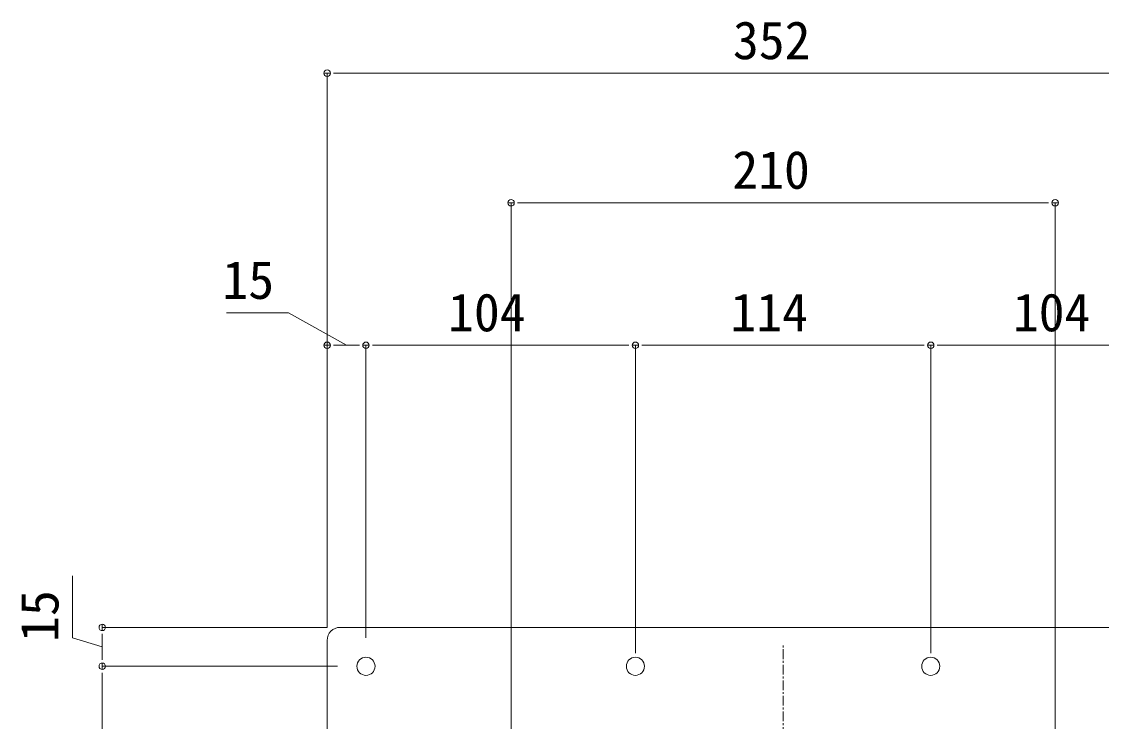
# Model space of a CAD drawing. Units: millimetres, scale not verified. Extents: x -1380 to 1380, y -955 to 955.
# Drawn here: x 13.4 to 430.3, y -362 to -92 of the extents above; entities that cross this region are included whole.
import ezdxf
from ezdxf.enums import TextEntityAlignment as Align

# ---------------------------------------------------------------- set-up
doc = ezdxf.new("R2010")
doc.units = ezdxf.units.MM
doc.header["$LTSCALE"] = 3
doc.linetypes.add('USER1', pattern=[2, 1.25, -0.25, 0.25, -0.25])
for name, color, linetype, lineweight in [('0-0_0', 7, 'Continuous', 15), ('0-3_L-1', 7, 'Continuous', 18), ('0-4_L-5', 2, 'USER1', 18), ('0-9_SUNPO', 7, 'Continuous', 18)]:
    doc.layers.add(name, color=color, linetype=linetype, lineweight=lineweight)
doc.styles.add('ＭＳ ゴシック', font='')
doc.styles.get('ＭＳ ゴシック').set_extended_font_data('MS Gothic')

msp = doc.modelspace()

# ---------------------------------------------------------------- linework, layer by layer
at = {"layer": '0-0_0'}
for p, q in [((130.128, -111.928), (132.628, -111.928)), ((133.878, -111.928), (136.378, -111.928)), ((201.128, -161.928), (203.628, -161.928)), ((204.878, -161.928), (207.378, -161.928)), ((409.878, -161.928), (407.378, -161.928)), ((413.628, -161.928), (411.128, -161.928)), ((130.128, -216.928), (132.628, -216.928)), ((133.878, -216.928), (136.378, -216.928)), ((143.878, -216.928), (141.378, -216.928)), ((147.628, -216.928), (145.128, -216.928)), ((145.128, -216.928), (147.628, -216.928)), ((148.878, -216.928), (151.378, -216.928)), ((247.878, -216.928), (245.378, -216.928)), ((251.628, -216.928), (249.128, -216.928)), ((249.128, -216.928), (251.628, -216.928)), ((252.878, -216.928), (255.378, -216.928)), ((361.878, -216.928), (359.378, -216.928)), ((363.128, -216.928), (365.628, -216.928)), ((365.628, -216.928), (363.128, -216.928)), ((366.878, -216.928), (369.378, -216.928)), ((44.588, -324.521), (44.588, -327.021)), ((44.588, -328.271), (44.588, -330.771)), ((44.588, -338.271), (44.588, -335.771)), ((44.588, -339.521), (44.588, -342.021)), ((44.588, -342.021), (44.588, -339.521)), ((44.588, -343.271), (44.588, -345.771))]:
    msp.add_line(p, q, dxfattribs=at)
for centre in [(131.378, -111.928), (202.378, -161.928), (412.378, -161.928), (131.378, -216.928), (146.378, -216.928), (146.378, -216.928), (250.378, -216.928), (250.378, -216.928), (364.378, -216.928), (364.378, -216.928), (44.588, -325.771), (44.588, -340.771), (44.588, -340.771)]:
    msp.add_circle(centre, 1.25, dxfattribs=at)
at = {"layer": '0-3_L-1'}
for p, q in [((478.378, -325.771), (136.378, -325.771)), ((131.378, -330.771), (131.378, -502.371))]:
    msp.add_line(p, q, dxfattribs=at)
for centre in [(146.378, -340.771), (250.378, -340.771), (364.378, -340.771)]:
    msp.add_circle(centre, 3.5, dxfattribs=at)
msp.add_arc((136.378, -330.771), 5, 90, 180, dxfattribs=at)
at = {"layer": '0-4_L-5'}
msp.add_line((307.378, -523.971), (307.378, -332.633), dxfattribs=at)
at = {"layer": '0-9_SUNPO'}
for p, q in [((131.378, -325.771), (131.378, -111.928)), ((136.378, -111.928), (478.378, -111.928)), ((202.378, -404.771), (202.378, -161.928)), ((207.378, -161.928), (407.378, -161.928)), ((412.378, -404.771), (412.378, -161.928)), ((131.378, -325.771), (131.378, -216.928)), ((136.378, -216.928), (141.378, -216.928)), ((146.378, -329.771), (146.378, -216.928)), ((146.378, -329.771), (146.378, -216.928)), ((151.378, -216.928), (245.378, -216.928)), ((250.378, -335.771), (250.378, -216.928)), ((250.378, -329.771), (250.378, -216.928)), ((255.378, -216.928), (359.378, -216.928)), ((364.378, -335.771), (364.378, -216.928)), ((364.378, -335.771), (364.378, -216.928)), ((369.378, -216.928), (463.378, -216.928)), ((131.378, -325.771), (44.588, -325.771)), ((44.588, -335.771), (44.588, -330.771)), ((135.378, -340.771), (44.588, -340.771)), ((135.378, -340.771), (44.588, -340.771)), ((44.588, -451.771), (44.588, -345.771))]:
    msp.add_line(p, q, dxfattribs=at)
for points in [[(138.878, -216.928), (116.441, -204.428), (92.512, -204.428)], [(44.588, -333.271), (33.088, -329.821), (33.088, -305.892)]]:
    msp.add_lwpolyline(points, dxfattribs=at)

# ---------------------------------------------------------------- texts
at = {"layer": '0-9_SUNPO', "style": 'ＭＳ ゴシック'}
for s, p in [('352', (288.038, -110.928)), ('210', (287.784, -160.928)), ('15', (90.974, -203.428)), ('104', (178.074, -215.928)), ('114', (287.074, -215.928)), ('104', (396.074, -215.928))]:
    msp.add_text(s, height=14.66, dxfattribs=at).set_placement(p, align=Align.BOTTOM_LEFT)
msp.add_text('15', height=14.66, rotation=90, dxfattribs=at).set_placement((32.088, -331.359), align=Align.BOTTOM_LEFT)

doc.saveas('drawing.dxf')
